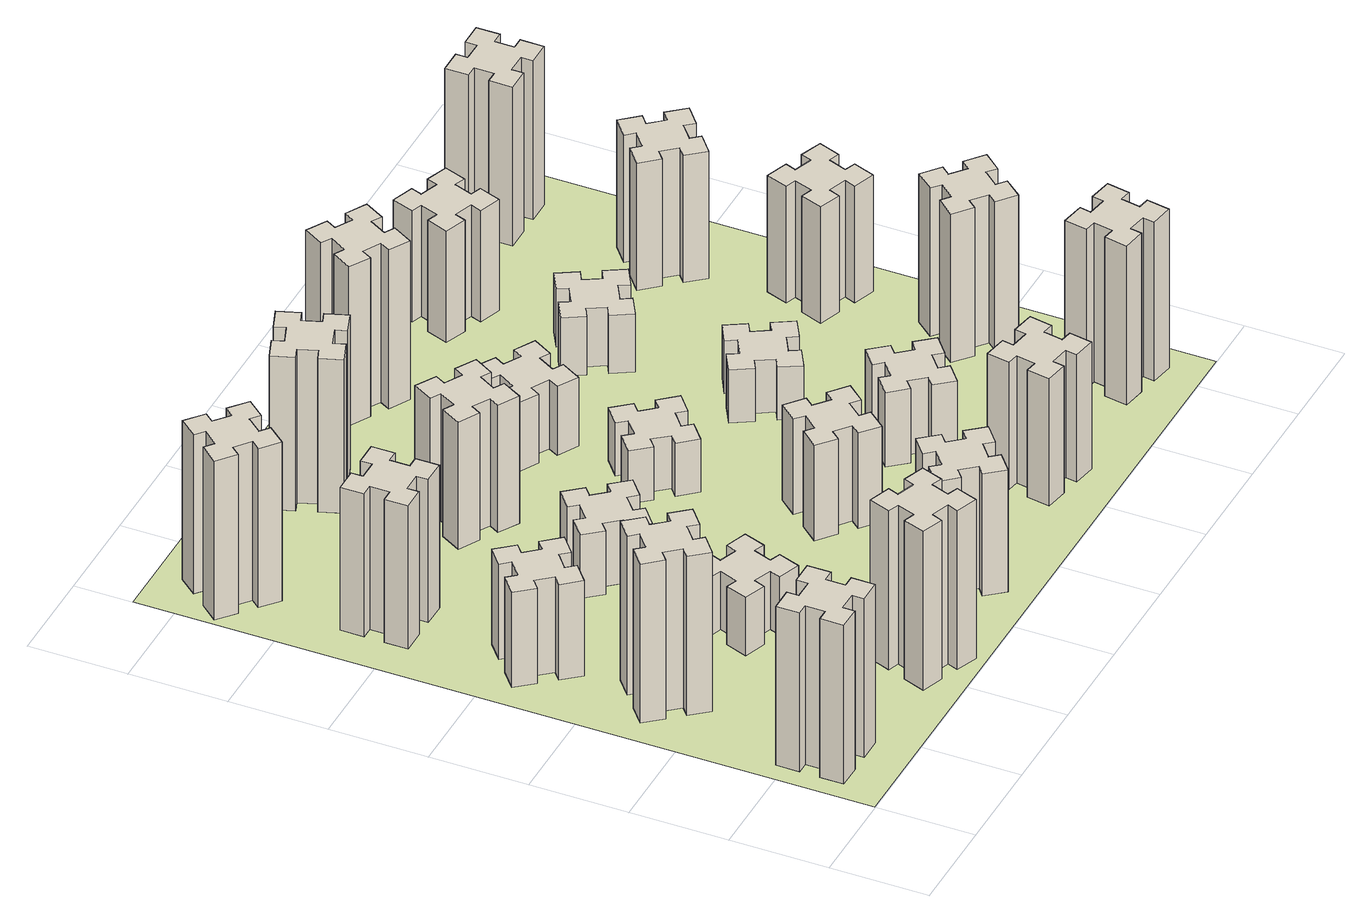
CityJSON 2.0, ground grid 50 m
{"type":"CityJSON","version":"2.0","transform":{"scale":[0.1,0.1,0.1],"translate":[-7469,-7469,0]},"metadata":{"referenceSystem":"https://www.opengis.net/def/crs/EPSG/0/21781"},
"CityObjects":{
"building1":{"type":"Building","attributes":{"class":"1000","function":"1000","usage":"1000","yearOfConstruction":2016,"roofType":"1000","measuredHeight":90,"storeysAboveGround":30,"storeysBelowGround":0},"geometry":[{"type":"Solid","lod":"1","boundaries":[[[[0,1,2,3,4,5,6,7,8,9,10,11,12,13,14,15,16,17,18,19]],[[17,16,20,21]],[[16,15,22,20]],[[15,14,23,22]],[[14,13,24,23]],[[13,12,25,24]],[[12,11,26,25]],[[11,10,27,26]],[[10,9,28,27]],[[9,8,29,28]],[[8,7,30,29]],[[7,6,31,30]],[[6,5,32,31]],[[5,4,33,32]],[[4,3,34,33]],[[3,2,35,34]],[[2,1,36,35]],[[1,0,37,36]],[[0,19,38,37]],[[19,18,39,38]],[[18,17,21,39]],[[24,25,26,27,28,29,30,31,32,33,34,35,36,37,38,39,21,20,22,23]]]]}]},
"building2":{"type":"Building","attributes":{"class":"1000","function":"1000","usage":"1000","yearOfConstruction":2016,"roofType":"1000","measuredHeight":90,"storeysAboveGround":30,"storeysBelowGround":0},"geometry":[{"type":"Solid","lod":"1","boundaries":[[[[40,41,42,43,44,45,46,47,48,49,50,51,52,53,54,55,56,57,58,59]],[[57,56,60,61]],[[56,55,62,60]],[[55,54,63,62]],[[54,53,64,63]],[[53,52,65,64]],[[52,51,66,65]],[[51,50,67,66]],[[50,49,68,67]],[[49,48,69,68]],[[48,47,70,69]],[[47,46,71,70]],[[46,45,72,71]],[[45,44,73,72]],[[44,43,74,73]],[[43,42,75,74]],[[42,41,76,75]],[[41,40,77,76]],[[40,59,78,77]],[[59,58,79,78]],[[58,57,61,79]],[[64,65,66,67,68,69,70,71,72,73,74,75,76,77,78,79,61,60,62,63]]]]}]},
"building3":{"type":"Building","attributes":{"class":"1000","function":"1000","usage":"1000","yearOfConstruction":2016,"roofType":"1000","measuredHeight":54,"storeysAboveGround":30,"storeysBelowGround":0},"geometry":[{"type":"Solid","lod":"1","boundaries":[[[[80,81,82,83,84,85,86,87,88,89,90,91,92,93,94,95,96,97,98,99]],[[97,96,100,101]],[[96,95,102,100]],[[95,94,103,102]],[[94,93,104,103]],[[93,92,105,104]],[[92,91,106,105]],[[91,90,107,106]],[[90,89,108,107]],[[89,88,109,108]],[[88,87,110,109]],[[87,86,111,110]],[[86,85,112,111]],[[85,84,113,112]],[[84,83,114,113]],[[83,82,115,114]],[[82,81,116,115]],[[81,80,117,116]],[[80,99,118,117]],[[99,98,119,118]],[[98,97,101,119]],[[104,105,106,107,108,109,110,111,112,113,114,115,116,117,118,119,101,100,102,103]]]]}]},
"building4":{"type":"Building","attributes":{"class":"1000","function":"1000","usage":"1000","yearOfConstruction":2016,"roofType":"1000","measuredHeight":81,"storeysAboveGround":30,"storeysBelowGround":0},"geometry":[{"type":"Solid","lod":"1","boundaries":[[[[120,121,122,123,124,125,126,127,128,129,130,131,132,133,134,135,136,137,138,139]],[[137,136,140,141]],[[136,135,142,140]],[[135,134,143,142]],[[134,133,144,143]],[[133,132,145,144]],[[132,131,146,145]],[[131,130,147,146]],[[130,129,148,147]],[[129,128,149,148]],[[128,127,150,149]],[[127,126,151,150]],[[126,125,152,151]],[[125,124,153,152]],[[124,123,154,153]],[[123,122,155,154]],[[122,121,156,155]],[[121,120,157,156]],[[120,139,158,157]],[[139,138,159,158]],[[138,137,141,159]],[[144,145,146,147,148,149,150,151,152,153,154,155,156,157,158,159,141,140,142,143]]]]}]},
"building5":{"type":"Building","attributes":{"class":"1000","function":"1000","usage":"1000","yearOfConstruction":2016,"roofType":"1000","measuredHeight":90,"storeysAboveGround":30,"storeysBelowGround":0},"geometry":[{"type":"Solid","lod":"1","boundaries":[[[[160,161,162,163,164,165,166,167,168,169,170,171,172,173,174,175,176,177,178,179]],[[177,176,180,181]],[[176,175,182,180]],[[175,174,183,182]],[[174,173,184,183]],[[173,172,185,184]],[[172,171,186,185]],[[171,170,187,186]],[[170,169,188,187]],[[169,168,189,188]],[[168,167,190,189]],[[167,166,191,190]],[[166,165,192,191]],[[165,164,193,192]],[[164,163,194,193]],[[163,162,195,194]],[[162,161,196,195]],[[161,160,197,196]],[[160,179,198,197]],[[179,178,199,198]],[[178,177,181,199]],[[184,185,186,187,188,189,190,191,192,193,194,195,196,197,198,199,181,180,182,183]]]]}]},
"building6":{"type":"Building","attributes":{"class":"1000","function":"1000","usage":"1000","yearOfConstruction":2016,"roofType":"1000","measuredHeight":90,"storeysAboveGround":30,"storeysBelowGround":0},"geometry":[{"type":"Solid","lod":"1","boundaries":[[[[200,201,202,203,204,205,206,207,208,209,210,211,212,213,214,215,216,217,218,219]],[[217,216,220,221]],[[216,215,222,220]],[[215,214,223,222]],[[214,213,224,223]],[[213,212,225,224]],[[212,211,226,225]],[[211,210,227,226]],[[210,209,228,227]],[[209,208,229,228]],[[208,207,230,229]],[[207,206,231,230]],[[206,205,232,231]],[[205,204,233,232]],[[204,203,234,233]],[[203,202,235,234]],[[202,201,236,235]],[[201,200,237,236]],[[200,219,238,237]],[[219,218,239,238]],[[218,217,221,239]],[[224,225,226,227,228,229,230,231,232,233,234,235,236,237,238,239,221,220,222,223]]]]}]},
"building7":{"type":"Building","attributes":{"class":"1000","function":"1000","usage":"1000","yearOfConstruction":2016,"roofType":"1000","measuredHeight":33,"storeysAboveGround":30,"storeysBelowGround":0},"geometry":[{"type":"Solid","lod":"1","boundaries":[[[[240,241,242,243,244,245,246,247,248,249,250,251,252,253,254,255,256,257,258,259]],[[257,256,260,261]],[[256,255,262,260]],[[255,254,263,262]],[[254,253,264,263]],[[253,252,265,264]],[[252,251,266,265]],[[251,250,267,266]],[[250,249,268,267]],[[249,248,269,268]],[[248,247,270,269]],[[247,246,271,270]],[[246,245,272,271]],[[245,244,273,272]],[[244,243,274,273]],[[243,242,275,274]],[[242,241,276,275]],[[241,240,277,276]],[[240,259,278,277]],[[259,258,279,278]],[[258,257,261,279]],[[264,265,266,267,268,269,270,271,272,273,274,275,276,277,278,279,261,260,262,263]]]]}]},
"building8":{"type":"Building","attributes":{"class":"1000","function":"1000","usage":"1000","yearOfConstruction":2016,"roofType":"1000","measuredHeight":36,"storeysAboveGround":30,"storeysBelowGround":0},"geometry":[{"type":"Solid","lod":"1","boundaries":[[[[280,281,282,283,284,285,286,287,288,289,290,291,292,293,294,295,296,297,298,299]],[[297,296,300,301]],[[296,295,302,300]],[[295,294,303,302]],[[294,293,304,303]],[[293,292,305,304]],[[292,291,306,305]],[[291,290,307,306]],[[290,289,308,307]],[[289,288,309,308]],[[288,287,310,309]],[[287,286,311,310]],[[286,285,312,311]],[[285,284,313,312]],[[284,283,314,313]],[[283,282,315,314]],[[282,281,316,315]],[[281,280,317,316]],[[280,299,318,317]],[[299,298,319,318]],[[298,297,301,319]],[[304,305,306,307,308,309,310,311,312,313,314,315,316,317,318,319,301,300,302,303]]]]}]},
"building9":{"type":"Building","attributes":{"class":"1000","function":"1000","usage":"1000","yearOfConstruction":2016,"roofType":"1000","measuredHeight":69,"storeysAboveGround":30,"storeysBelowGround":0},"geometry":[{"type":"Solid","lod":"1","boundaries":[[[[320,321,322,323,324,325,326,327,328,329,330,331,332,333,334,335,336,337,338,339]],[[337,336,340,341]],[[336,335,342,340]],[[335,334,343,342]],[[334,333,344,343]],[[333,332,345,344]],[[332,331,346,345]],[[331,330,347,346]],[[330,329,348,347]],[[329,328,349,348]],[[328,327,350,349]],[[327,326,351,350]],[[326,325,352,351]],[[325,324,353,352]],[[324,323,354,353]],[[323,322,355,354]],[[322,321,356,355]],[[321,320,357,356]],[[320,339,358,357]],[[339,338,359,358]],[[338,337,341,359]],[[344,345,346,347,348,349,350,351,352,353,354,355,356,357,358,359,341,340,342,343]]]]}]},
"building10":{"type":"Building","attributes":{"class":"1000","function":"1000","usage":"1000","yearOfConstruction":2016,"roofType":"1000","measuredHeight":72,"storeysAboveGround":30,"storeysBelowGround":0},"geometry":[{"type":"Solid","lod":"1","boundaries":[[[[360,361,362,363,364,365,366,367,368,369,370,371,372,373,374,375,376,377,378,379]],[[377,376,380,381]],[[376,375,382,380]],[[375,374,383,382]],[[374,373,384,383]],[[373,372,385,384]],[[372,371,386,385]],[[371,370,387,386]],[[370,369,388,387]],[[369,368,389,388]],[[368,367,390,389]],[[367,366,391,390]],[[366,365,392,391]],[[365,364,393,392]],[[364,363,394,393]],[[363,362,395,394]],[[362,361,396,395]],[[361,360,397,396]],[[360,379,398,397]],[[379,378,399,398]],[[378,377,381,399]],[[384,385,386,387,388,389,390,391,392,393,394,395,396,397,398,399,381,380,382,383]]]]}]},
"building11":{"type":"Building","attributes":{"class":"1000","function":"1000","usage":"1000","yearOfConstruction":2016,"roofType":"1000","measuredHeight":87,"storeysAboveGround":30,"storeysBelowGround":0},"geometry":[{"type":"Solid","lod":"1","boundaries":[[[[400,401,402,403,404,405,406,407,408,409,410,411,412,413,414,415,416,417,418,419]],[[417,416,420,421]],[[416,415,422,420]],[[415,414,423,422]],[[414,413,424,423]],[[413,412,425,424]],[[412,411,426,425]],[[411,410,427,426]],[[410,409,428,427]],[[409,408,429,428]],[[408,407,430,429]],[[407,406,431,430]],[[406,405,432,431]],[[405,404,433,432]],[[404,403,434,433]],[[403,402,435,434]],[[402,401,436,435]],[[401,400,437,436]],[[400,419,438,437]],[[419,418,439,438]],[[418,417,421,439]],[[424,425,426,427,428,429,430,431,432,433,434,435,436,437,438,439,421,420,422,423]]]]}]},
"building12":{"type":"Building","attributes":{"class":"1000","function":"1000","usage":"1000","yearOfConstruction":2016,"roofType":"1000","measuredHeight":54,"storeysAboveGround":30,"storeysBelowGround":0},"geometry":[{"type":"Solid","lod":"1","boundaries":[[[[440,441,442,443,444,445,446,447,448,449,450,451,452,453,454,455,456,457,458,459]],[[457,456,460,461]],[[456,455,462,460]],[[455,454,463,462]],[[454,453,464,463]],[[453,452,465,464]],[[452,451,466,465]],[[451,450,467,466]],[[450,449,468,467]],[[449,448,469,468]],[[448,447,470,469]],[[447,446,471,470]],[[446,445,472,471]],[[445,444,473,472]],[[444,443,474,473]],[[443,442,475,474]],[[442,441,476,475]],[[441,440,477,476]],[[440,459,478,477]],[[459,458,479,478]],[[458,457,461,479]],[[464,465,466,467,468,469,470,471,472,473,474,475,476,477,478,479,461,460,462,463]]]]}]},
"building13":{"type":"Building","attributes":{"class":"1000","function":"1000","usage":"1000","yearOfConstruction":2016,"roofType":"1000","measuredHeight":30,"storeysAboveGround":30,"storeysBelowGround":0},"geometry":[{"type":"Solid","lod":"1","boundaries":[[[[480,481,482,483,484,485,486,487,488,489,490,491,492,493,494,495,496,497,498,499]],[[497,496,500,501]],[[496,495,502,500]],[[495,494,503,502]],[[494,493,504,503]],[[493,492,505,504]],[[492,491,506,505]],[[491,490,507,506]],[[490,489,508,507]],[[489,488,509,508]],[[488,487,510,509]],[[487,486,511,510]],[[486,485,512,511]],[[485,484,513,512]],[[484,483,514,513]],[[483,482,515,514]],[[482,481,516,515]],[[481,480,517,516]],[[480,499,518,517]],[[499,498,519,518]],[[498,497,501,519]],[[504,505,506,507,508,509,510,511,512,513,514,515,516,517,518,519,501,500,502,503]]]]}]},
"building14":{"type":"Building","attributes":{"class":"1000","function":"1000","usage":"1000","yearOfConstruction":2016,"roofType":"1000","measuredHeight":39,"storeysAboveGround":30,"storeysBelowGround":0},"geometry":[{"type":"Solid","lod":"1","boundaries":[[[[520,521,522,523,524,525,526,527,528,529,530,531,532,533,534,535,536,537,538,539]],[[537,536,540,541]],[[536,535,542,540]],[[535,534,543,542]],[[534,533,544,543]],[[533,532,545,544]],[[532,531,546,545]],[[531,530,547,546]],[[530,529,548,547]],[[529,528,549,548]],[[528,527,550,549]],[[527,526,551,550]],[[526,525,552,551]],[[525,524,553,552]],[[524,523,554,553]],[[523,522,555,554]],[[522,521,556,555]],[[521,520,557,556]],[[520,539,558,557]],[[539,538,559,558]],[[538,537,541,559]],[[544,545,546,547,548,549,550,551,552,553,554,555,556,557,558,559,541,540,542,543]]]]}]},
"building15":{"type":"Building","attributes":{"class":"1000","function":"1000","usage":"1000","yearOfConstruction":2016,"roofType":"1000","measuredHeight":72,"storeysAboveGround":30,"storeysBelowGround":0},"geometry":[{"type":"Solid","lod":"1","boundaries":[[[[560,561,562,563,564,565,566,567,568,569,570,571,572,573,574,575,576,577,578,579]],[[577,576,580,581]],[[576,575,582,580]],[[575,574,583,582]],[[574,573,584,583]],[[573,572,585,584]],[[572,571,586,585]],[[571,570,587,586]],[[570,569,588,587]],[[569,568,589,588]],[[568,567,590,589]],[[567,566,591,590]],[[566,565,592,591]],[[565,564,593,592]],[[564,563,594,593]],[[563,562,595,594]],[[562,561,596,595]],[[561,560,597,596]],[[560,579,598,597]],[[579,578,599,598]],[[578,577,581,599]],[[584,585,586,587,588,589,590,591,592,593,594,595,596,597,598,599,581,580,582,583]]]]}]},
"building16":{"type":"Building","attributes":{"class":"1000","function":"1000","usage":"1000","yearOfConstruction":2016,"roofType":"1000","measuredHeight":90,"storeysAboveGround":30,"storeysBelowGround":0},"geometry":[{"type":"Solid","lod":"1","boundaries":[[[[600,601,602,603,604,605,606,607,608,609,610,611,612,613,614,615,616,617,618,619]],[[617,616,620,621]],[[616,615,622,620]],[[615,614,623,622]],[[614,613,624,623]],[[613,612,625,624]],[[612,611,626,625]],[[611,610,627,626]],[[610,609,628,627]],[[609,608,629,628]],[[608,607,630,629]],[[607,606,631,630]],[[606,605,632,631]],[[605,604,633,632]],[[604,603,634,633]],[[603,602,635,634]],[[602,601,636,635]],[[601,600,637,636]],[[600,619,638,637]],[[619,618,639,638]],[[618,617,621,639]],[[624,625,626,627,628,629,630,631,632,633,634,635,636,637,638,639,621,620,622,623]]]]}]},
"building17":{"type":"Building","attributes":{"class":"1000","function":"1000","usage":"1000","yearOfConstruction":2016,"roofType":"1000","measuredHeight":42,"storeysAboveGround":30,"storeysBelowGround":0},"geometry":[{"type":"Solid","lod":"1","boundaries":[[[[640,641,642,643,644,645,646,647,648,649,650,651,652,653,654,655,656,657,658,659]],[[657,656,660,661]],[[656,655,662,660]],[[655,654,663,662]],[[654,653,664,663]],[[653,652,665,664]],[[652,651,666,665]],[[651,650,667,666]],[[650,649,668,667]],[[649,648,669,668]],[[648,647,670,669]],[[647,646,671,670]],[[646,645,672,671]],[[645,644,673,672]],[[644,643,674,673]],[[643,642,675,674]],[[642,641,676,675]],[[641,640,677,676]],[[640,659,678,677]],[[659,658,679,678]],[[658,657,661,679]],[[664,665,666,667,668,669,670,671,672,673,674,675,676,677,678,679,661,660,662,663]]]]}]},
"building18":{"type":"Building","attributes":{"class":"1000","function":"1000","usage":"1000","yearOfConstruction":2016,"roofType":"1000","measuredHeight":30,"storeysAboveGround":30,"storeysBelowGround":0},"geometry":[{"type":"Solid","lod":"1","boundaries":[[[[680,681,682,683,684,685,686,687,688,689,690,691,692,693,694,695,696,697,698,699]],[[697,696,700,701]],[[696,695,702,700]],[[695,694,703,702]],[[694,693,704,703]],[[693,692,705,704]],[[692,691,706,705]],[[691,690,707,706]],[[690,689,708,707]],[[689,688,709,708]],[[688,687,710,709]],[[687,686,711,710]],[[686,685,712,711]],[[685,684,713,712]],[[684,683,714,713]],[[683,682,715,714]],[[682,681,716,715]],[[681,680,717,716]],[[680,699,718,717]],[[699,698,719,718]],[[698,697,701,719]],[[704,705,706,707,708,709,710,711,712,713,714,715,716,717,718,719,701,700,702,703]]]]}]},
"building19":{"type":"Building","attributes":{"class":"1000","function":"1000","usage":"1000","yearOfConstruction":2016,"roofType":"1000","measuredHeight":33,"storeysAboveGround":30,"storeysBelowGround":0},"geometry":[{"type":"Solid","lod":"1","boundaries":[[[[720,721,722,723,724,725,726,727,728,729,730,731,732,733,734,735,736,737,738,739]],[[737,736,740,741]],[[736,735,742,740]],[[735,734,743,742]],[[734,733,744,743]],[[733,732,745,744]],[[732,731,746,745]],[[731,730,747,746]],[[730,729,748,747]],[[729,728,749,748]],[[728,727,750,749]],[[727,726,751,750]],[[726,725,752,751]],[[725,724,753,752]],[[724,723,754,753]],[[723,722,755,754]],[[722,721,756,755]],[[721,720,757,756]],[[720,739,758,757]],[[739,738,759,758]],[[738,737,741,759]],[[744,745,746,747,748,749,750,751,752,753,754,755,756,757,758,759,741,740,742,743]]]]}]},
"building20":{"type":"Building","attributes":{"class":"1000","function":"1000","usage":"1000","yearOfConstruction":2016,"roofType":"1000","measuredHeight":90,"storeysAboveGround":30,"storeysBelowGround":0},"geometry":[{"type":"Solid","lod":"1","boundaries":[[[[760,761,762,763,764,765,766,767,768,769,770,771,772,773,774,775,776,777,778,779]],[[777,776,780,781]],[[776,775,782,780]],[[775,774,783,782]],[[774,773,784,783]],[[773,772,785,784]],[[772,771,786,785]],[[771,770,787,786]],[[770,769,788,787]],[[769,768,789,788]],[[768,767,790,789]],[[767,766,791,790]],[[766,765,792,791]],[[765,764,793,792]],[[764,763,794,793]],[[763,762,795,794]],[[762,761,796,795]],[[761,760,797,796]],[[760,779,798,797]],[[779,778,799,798]],[[778,777,781,799]],[[784,785,786,787,788,789,790,791,792,793,794,795,796,797,798,799,781,780,782,783]]]]}]},
"building21":{"type":"Building","attributes":{"class":"1000","function":"1000","usage":"1000","yearOfConstruction":2016,"roofType":"1000","measuredHeight":63,"storeysAboveGround":30,"storeysBelowGround":0},"geometry":[{"type":"Solid","lod":"1","boundaries":[[[[800,801,802,803,804,805,806,807,808,809,810,811,812,813,814,815,816,817,818,819]],[[817,816,820,821]],[[816,815,822,820]],[[815,814,823,822]],[[814,813,824,823]],[[813,812,825,824]],[[812,811,826,825]],[[811,810,827,826]],[[810,809,828,827]],[[809,808,829,828]],[[808,807,830,829]],[[807,806,831,830]],[[806,805,832,831]],[[805,804,833,832]],[[804,803,834,833]],[[803,802,835,834]],[[802,801,836,835]],[[801,800,837,836]],[[800,819,838,837]],[[819,818,839,838]],[[818,817,821,839]],[[824,825,826,827,828,829,830,831,832,833,834,835,836,837,838,839,821,820,822,823]]]]}]},
"building22":{"type":"Building","attributes":{"class":"1000","function":"1000","usage":"1000","yearOfConstruction":2016,"roofType":"1000","measuredHeight":84,"storeysAboveGround":30,"storeysBelowGround":0},"geometry":[{"type":"Solid","lod":"1","boundaries":[[[[840,841,842,843,844,845,846,847,848,849,850,851,852,853,854,855,856,857,858,859]],[[857,856,860,861]],[[856,855,862,860]],[[855,854,863,862]],[[854,853,864,863]],[[853,852,865,864]],[[852,851,866,865]],[[851,850,867,866]],[[850,849,868,867]],[[849,848,869,868]],[[848,847,870,869]],[[847,846,871,870]],[[846,845,872,871]],[[845,844,873,872]],[[844,843,874,873]],[[843,842,875,874]],[[842,841,876,875]],[[841,840,877,876]],[[840,859,878,877]],[[859,858,879,878]],[[858,857,861,879]],[[864,865,866,867,868,869,870,871,872,873,874,875,876,877,878,879,861,860,862,863]]]]}]},
"building23":{"type":"Building","attributes":{"class":"1000","function":"1000","usage":"1000","yearOfConstruction":2016,"roofType":"1000","measuredHeight":66,"storeysAboveGround":30,"storeysBelowGround":0},"geometry":[{"type":"Solid","lod":"1","boundaries":[[[[880,881,882,883,884,885,886,887,888,889,890,891,892,893,894,895,896,897,898,899]],[[897,896,900,901]],[[896,895,902,900]],[[895,894,903,902]],[[894,893,904,903]],[[893,892,905,904]],[[892,891,906,905]],[[891,890,907,906]],[[890,889,908,907]],[[889,888,909,908]],[[888,887,910,909]],[[887,886,911,910]],[[886,885,912,911]],[[885,884,913,912]],[[884,883,914,913]],[[883,882,915,914]],[[882,881,916,915]],[[881,880,917,916]],[[880,899,918,917]],[[899,898,919,918]],[[898,897,901,919]],[[904,905,906,907,908,909,910,911,912,913,914,915,916,917,918,919,901,900,902,903]]]]}]},
"building24":{"type":"Building","attributes":{"class":"1000","function":"1000","usage":"1000","yearOfConstruction":2016,"roofType":"1000","measuredHeight":72,"storeysAboveGround":30,"storeysBelowGround":0},"geometry":[{"type":"Solid","lod":"1","boundaries":[[[[920,921,922,923,924,925,926,927,928,929,930,931,932,933,934,935,936,937,938,939]],[[937,936,940,941]],[[936,935,942,940]],[[935,934,943,942]],[[934,933,944,943]],[[933,932,945,944]],[[932,931,946,945]],[[931,930,947,946]],[[930,929,948,947]],[[929,928,949,948]],[[928,927,950,949]],[[927,926,951,950]],[[926,925,952,951]],[[925,924,953,952]],[[924,923,954,953]],[[923,922,955,954]],[[922,921,956,955]],[[921,920,957,956]],[[920,939,958,957]],[[939,938,959,958]],[[938,937,941,959]],[[944,945,946,947,948,949,950,951,952,953,954,955,956,957,958,959,941,940,942,943]]]]}]},
"building25":{"type":"Building","attributes":{"class":"1000","function":"1000","usage":"1000","yearOfConstruction":2016,"roofType":"1000","measuredHeight":90,"storeysAboveGround":30,"storeysBelowGround":0},"geometry":[{"type":"Solid","lod":"1","boundaries":[[[[960,961,962,963,964,965,966,967,968,969,970,971,972,973,974,975,976,977,978,979]],[[977,976,980,981]],[[976,975,982,980]],[[975,974,983,982]],[[974,973,984,983]],[[973,972,985,984]],[[972,971,986,985]],[[971,970,987,986]],[[970,969,988,987]],[[969,968,989,988]],[[968,967,990,989]],[[967,966,991,990]],[[966,965,992,991]],[[965,964,993,992]],[[964,963,994,993]],[[963,962,995,994]],[[962,961,996,995]],[[961,960,997,996]],[[960,979,998,997]],[[979,978,999,998]],[[978,977,981,999]],[[984,985,986,987,988,989,990,991,992,993,994,995,996,997,998,999,981,980,982,983]]]]}]},
"landuse1":{"type":"LandUse","attributes":{"name":"plot1","function":"1010"},"geometry":[{"type":"MultiSurface","lod":"1","boundaries":[[[1000,1001,1002,1003]]]}]}
},
"vertices":[
[165,425,0],[165,325,0],[105,325,0],[105,205,0],[225,205,0],[225,265,0],[325,265,0],[325,205,0],[445,205,0],[445,325,0],[385,325,0],[385,425,0],[445,425,0],[445,545,0],[325,545,0],[325,485,0],[225,485,0],[225,545,0],[105,545,0],[105,425,0],[225,485,900],[225,545,900],[325,485,900],[325,545,900],[445,545,900],[445,425,900],[385,425,900],[385,325,900],[445,325,900],[445,205,900],[325,205,900],[325,265,900],[225,265,900],[225,205,900],[105,205,900],[105,325,900],[165,325,900],[165,425,900],[105,425,900],[105,545,900],
[492,1248,0],[427,1324,0],[473,1363,0],[396,1455,0],[304,1378,0],[343,1332,0],[266,1267,0],[228,1313,0],[136,1236,0],[213,1144,0],[259,1183,0],[323,1106,0],[277,1068,0],[354,976,0],[446,1053,0],[408,1099,0],[484,1163,0],[523,1117,0],[615,1194,0],[538,1286,0],[484,1163,900],[523,1117,900],[408,1099,900],[446,1053,900],[354,976,900],[277,1068,900],[323,1106,900],[259,1183,900],[213,1144,900],[136,1236,900],[228,1313,900],[266,1267,900],[343,1332,900],[304,1378,900],[396,1455,900],[473,1363,900],[427,1324,900],[492,1248,900],[538,1286,900],[615,1194,900],
[492,1888,0],[427,1964,0],[473,2003,0],[396,2095,0],[304,2018,0],[343,1972,0],[266,1907,0],[228,1953,0],[136,1876,0],[213,1784,0],[259,1823,0],[323,1746,0],[277,1708,0],[354,1616,0],[446,1693,0],[408,1739,0],[484,1803,0],[523,1757,0],[615,1834,0],[538,1926,0],[484,1803,540],[523,1757,540],[408,1739,540],[446,1693,540],[354,1616,540],[277,1708,540],[323,1746,540],[259,1823,540],[213,1784,540],[136,1876,540],[228,1953,540],[266,1907,540],[343,1972,540],[304,2018,540],[396,2095,540],[473,2003,540],[427,1964,540],[492,1888,540],[538,1926,540],[615,1834,540],
[485,2545,0],[485,2645,0],[545,2645,0],[545,2765,0],[425,2765,0],[425,2705,0],[325,2705,0],[325,2765,0],[205,2765,0],[205,2645,0],[265,2645,0],[265,2545,0],[205,2545,0],[205,2425,0],[325,2425,0],[325,2485,0],[425,2485,0],[425,2425,0],[545,2425,0],[545,2545,0],[425,2485,810],[425,2425,810],[325,2485,810],[325,2425,810],[205,2425,810],[205,2545,810],[265,2545,810],[265,2645,810],[205,2645,810],[205,2765,810],[325,2765,810],[325,2705,810],[425,2705,810],[425,2765,810],[545,2765,810],[545,2645,810],[485,2645,810],[485,2545,810],[545,2545,810],[545,2425,810],
[1029,360,0],[995,266,0],[939,287,0],[897,174,0],[1010,133,0],[1031,189,0],[1125,155,0],[1104,99,0],[1217,57,0],[1258,170,0],[1202,191,0],[1236,285,0],[1292,264,0],[1333,377,0],[1220,418,0],[1200,362,0],[1106,396,0],[1127,452,0],[1014,493,0],[973,380,0],[1106,396,900],[1127,452,900],[1200,362,900],[1220,418,900],[1333,377,900],[1292,264,900],[1236,285,900],[1202,191,900],[1258,170,900],[1217,57,900],[1104,99,900],[1125,155,900],[1031,189,900],[1010,133,900],[897,174,900],[939,287,900],[995,266,900],[1029,360,900],[973,380,900],[1014,493,900],
[384,3387,0],[308,3452,0],[346,3498,0],[254,3575,0],[177,3483,0],[223,3444,0],[159,3368,0],[113,3406,0],[36,3314,0],[128,3237,0],[166,3283,0],[243,3219,0],[204,3173,0],[296,3096,0],[373,3188,0],[327,3226,0],[392,3303,0],[438,3264,0],[515,3356,0],[423,3433,0],[392,3303,900],[438,3264,900],[327,3226,900],[373,3188,900],[296,3096,900],[204,3173,900],[243,3219,900],[166,3283,900],[128,3237,900],[36,3314,900],[113,3406,900],[159,3368,900],[223,3444,900],[177,3483,900],[254,3575,900],[346,3498,900],[308,3452,900],[384,3387,900],[423,3433,900],[515,3356,900],
[931,1029,0],[1025,995,0],[1004,939,0],[1117,897,0],[1158,1010,0],[1102,1031,0],[1136,1125,0],[1192,1104,0],[1233,1217,0],[1120,1258,0],[1100,1202,0],[1006,1236,0],[1027,1292,0],[914,1333,0],[873,1220,0],[929,1200,0],[895,1106,0],[839,1127,0],[797,1014,0],[910,973,0],[895,1106,330],[839,1127,330],[929,1200,330],[873,1220,330],[914,1333,330],[1027,1292,330],[1006,1236,330],[1100,1202,330],[1120,1258,330],[1233,1217,330],[1192,1104,330],[1136,1125,330],[1102,1031,330],[1158,1010,330],[1117,897,330],[1004,939,330],[1025,995,330],[931,1029,330],[910,973,330],[797,1014,330],
[1083,1972,0],[1006,1907,0],[968,1953,0],[876,1876,0],[953,1784,0],[999,1823,0],[1063,1746,0],[1017,1708,0],[1094,1616,0],[1186,1693,0],[1148,1739,0],[1224,1803,0],[1263,1757,0],[1355,1834,0],[1278,1926,0],[1232,1888,0],[1167,1964,0],[1213,2003,0],[1136,2095,0],[1044,2018,0],[1167,1964,360],[1213,2003,360],[1232,1888,360],[1278,1926,360],[1355,1834,360],[1263,1757,360],[1224,1803,360],[1148,1739,360],[1186,1693,360],[1094,1616,360],[1017,1708,360],[1063,1746,360],[999,1823,360],[953,1784,360],[876,1876,360],[968,1953,360],[1006,1907,360],[1083,1972,360],[1044,2018,360],[1136,2095,360],
[1639,343,0],[1703,266,0],[1657,228,0],[1734,136,0],[1826,213,0],[1788,259,0],[1864,323,0],[1903,277,0],[1995,354,0],[1918,446,0],[1872,408,0],[1807,484,0],[1853,523,0],[1776,615,0],[1684,538,0],[1723,492,0],[1646,427,0],[1608,473,0],[1516,396,0],[1593,304,0],[1646,427,690],[1608,473,690],[1723,492,690],[1684,538,690],[1776,615,690],[1853,523,690],[1807,484,690],[1872,408,690],[1918,446,690],[1995,354,690],[1903,277,690],[1864,323,690],[1788,259,690],[1826,213,690],[1734,136,690],[1657,228,690],[1703,266,690],[1639,343,690],[1593,304,690],[1516,396,690],
[1314,2666,0],[1227,2716,0],[1257,2768,0],[1153,2828,0],[1093,2724,0],[1145,2694,0],[1095,2607,0],[1043,2637,0],[983,2533,0],[1087,2473,0],[1117,2525,0],[1204,2475,0],[1174,2423,0],[1278,2363,0],[1338,2467,0],[1286,2497,0],[1336,2584,0],[1388,2554,0],[1448,2658,0],[1344,2718,0],[1336,2584,720],[1388,2554,720],[1286,2497,720],[1338,2467,720],[1278,2363,720],[1174,2423,720],[1204,2475,720],[1117,2525,720],[1087,2473,720],[983,2533,720],[1043,2637,720],[1095,2607,720],[1145,2694,720],[1093,2724,720],[1153,2828,720],[1257,2768,720],[1227,2716,720],[1314,2666,720],[1344,2718,720],[1448,2658,720],
[1125,3456,0],[1031,3422,0],[1010,3478,0],[897,3437,0],[939,3324,0],[995,3345,0],[1029,3251,0],[973,3230,0],[1014,3117,0],[1127,3159,0],[1106,3215,0],[1200,3249,0],[1220,3193,0],[1333,3234,0],[1292,3347,0],[1236,3326,0],[1202,3420,0],[1258,3440,0],[1217,3553,0],[1104,3512,0],[1202,3420,870],[1258,3440,870],[1236,3326,870],[1292,3347,870],[1333,3234,870],[1220,3193,870],[1200,3249,870],[1106,3215,870],[1127,3159,870],[1014,3117,870],[973,3230,870],[1029,3251,870],[995,3345,870],[939,3324,870],[897,3437,870],[1010,3478,870],[1031,3422,870],[1125,3456,870],[1104,3512,870],[1217,3553,870],
[1846,1063,0],[1923,999,0],[1884,953,0],[1976,876,0],[2053,968,0],[2007,1006,0],[2072,1083,0],[2118,1044,0],[2195,1136,0],[2103,1213,0],[2064,1167,0],[1988,1232,0],[2026,1278,0],[1934,1355,0],[1857,1263,0],[1903,1224,0],[1839,1148,0],[1793,1186,0],[1716,1094,0],[1808,1017,0],[1839,1148,540],[1793,1186,540],[1903,1224,540],[1857,1263,540],[1934,1355,540],[2026,1278,540],[1988,1232,540],[2064,1167,540],[2103,1213,540],[2195,1136,540],[2118,1044,540],[2072,1083,540],[2007,1006,540],[2053,968,540],[1976,876,540],[1884,953,540],[1923,999,540],[1846,1063,540],[1808,1017,540],[1716,1094,540],
[1972,1988,0],[1907,2064,0],[1953,2103,0],[1876,2195,0],[1784,2118,0],[1823,2072,0],[1746,2007,0],[1708,2053,0],[1616,1976,0],[1693,1884,0],[1739,1923,0],[1803,1846,0],[1757,1808,0],[1834,1716,0],[1926,1793,0],[1888,1839,0],[1964,1903,0],[2003,1857,0],[2095,1934,0],[2018,2026,0],[1964,1903,300],[2003,1857,300],[1888,1839,300],[1926,1793,300],[1834,1716,300],[1757,1808,300],[1803,1846,300],[1739,1923,300],[1693,1884,300],[1616,1976,300],[1708,2053,300],[1746,2007,300],[1823,2072,300],[1784,2118,300],[1876,2195,300],[1953,2103,300],[1907,2064,300],[1972,1988,300],[2018,2026,300],[2095,1934,300],
[1926,2497,0],[1976,2584,0],[2028,2554,0],[2088,2658,0],[1984,2718,0],[1954,2666,0],[1867,2716,0],[1897,2768,0],[1793,2828,0],[1733,2724,0],[1785,2694,0],[1735,2607,0],[1683,2637,0],[1623,2533,0],[1727,2473,0],[1757,2525,0],[1844,2475,0],[1814,2423,0],[1918,2363,0],[1978,2467,0],[1844,2475,390],[1814,2423,390],[1757,2525,390],[1727,2473,390],[1623,2533,390],[1683,2637,390],[1735,2607,390],[1785,2694,390],[1733,2724,390],[1793,2828,390],[1897,2768,390],[1867,2716,390],[1954,2666,390],[1984,2718,390],[2088,2658,390],[2028,2554,390],[1976,2584,390],[1926,2497,390],[1978,2467,390],[1918,2363,390],
[2496,444,0],[2478,345,0],[2419,356,0],[2398,237,0],[2517,217,0],[2527,276,0],[2625,258,0],[2615,199,0],[2733,178,0],[2754,297,0],[2695,307,0],[2712,405,0],[2771,395,0],[2792,513,0],[2674,534,0],[2664,475,0],[2565,492,0],[2576,551,0],[2457,572,0],[2437,454,0],[2565,492,720],[2576,551,720],[2664,475,720],[2674,534,720],[2792,513,720],[2771,395,720],[2712,405,720],[2695,307,720],[2754,297,720],[2733,178,720],[2615,199,720],[2625,258,720],[2527,276,720],[2517,217,720],[2398,237,720],[2419,356,720],[2478,345,720],[2496,444,720],[2437,454,720],[2457,572,720],
[1757,3365,0],[1844,3315,0],[1814,3263,0],[1918,3203,0],[1978,3307,0],[1926,3337,0],[1976,3424,0],[2028,3394,0],[2088,3498,0],[1984,3558,0],[1954,3506,0],[1867,3556,0],[1897,3608,0],[1793,3668,0],[1733,3564,0],[1785,3534,0],[1735,3447,0],[1683,3477,0],[1623,3373,0],[1727,3313,0],[1735,3447,900],[1683,3477,900],[1785,3534,900],[1733,3564,900],[1793,3668,900],[1897,3608,900],[1867,3556,900],[1954,3506,900],[1984,3558,900],[2088,3498,900],[2028,3394,900],[1976,3424,900],[1926,3337,900],[1978,3307,900],[1918,3203,900],[1814,3263,900],[1844,3315,900],[1757,3365,900],[1727,3313,900],[1623,3373,900],
[2563,1132,0],[2486,1067,0],[2448,1113,0],[2356,1036,0],[2433,944,0],[2479,983,0],[2543,906,0],[2497,868,0],[2574,776,0],[2666,853,0],[2628,899,0],[2704,963,0],[2743,917,0],[2835,994,0],[2758,1086,0],[2712,1048,0],[2647,1124,0],[2693,1163,0],[2616,1255,0],[2524,1178,0],[2647,1124,420],[2693,1163,420],[2712,1048,420],[2758,1086,420],[2835,994,420],[2743,917,420],[2704,963,420],[2628,899,420],[2666,853,420],[2574,776,420],[2497,868,420],[2543,906,420],[2479,983,420],[2433,944,420],[2356,1036,420],[2448,1113,420],[2486,1067,420],[2563,1132,420],[2524,1178,420],[2616,1255,420],
[2475,1744,0],[2525,1657,0],[2473,1627,0],[2533,1523,0],[2637,1583,0],[2607,1635,0],[2694,1685,0],[2724,1633,0],[2828,1693,0],[2768,1797,0],[2716,1767,0],[2666,1854,0],[2718,1884,0],[2658,1988,0],[2554,1928,0],[2584,1876,0],[2497,1826,0],[2467,1878,0],[2363,1818,0],[2423,1714,0],[2497,1826,300],[2467,1878,300],[2584,1876,300],[2554,1928,300],[2658,1988,300],[2718,1884,300],[2666,1854,300],[2716,1767,300],[2768,1797,300],[2828,1693,300],[2724,1633,300],[2694,1685,300],[2607,1635,300],[2637,1583,300],[2533,1523,300],[2473,1627,300],[2525,1657,300],[2475,1744,300],[2423,1714,300],[2363,1818,300],
[2475,2584,0],[2525,2497,0],[2473,2467,0],[2533,2363,0],[2637,2423,0],[2607,2475,0],[2694,2525,0],[2724,2473,0],[2828,2533,0],[2768,2637,0],[2716,2607,0],[2666,2694,0],[2718,2724,0],[2658,2828,0],[2554,2768,0],[2584,2716,0],[2497,2666,0],[2467,2718,0],[2363,2658,0],[2423,2554,0],[2497,2666,330],[2467,2718,330],[2584,2716,330],[2554,2768,330],[2658,2828,330],[2718,2724,330],[2666,2694,330],[2716,2607,330],[2768,2637,330],[2828,2533,330],[2724,2473,330],[2694,2525,330],[2607,2475,330],[2637,2423,330],[2533,2363,330],[2473,2467,330],[2525,2497,330],[2475,2584,330],[2423,2554,330],[2363,2658,330],
[3504,475,0],[3405,492,0],[3416,551,0],[3297,572,0],[3277,454,0],[3336,444,0],[3318,345,0],[3259,356,0],[3238,237,0],[3357,217,0],[3367,276,0],[3465,258,0],[3455,199,0],[3573,178,0],[3594,297,0],[3535,307,0],[3552,405,0],[3611,395,0],[3632,513,0],[3514,534,0],[3552,405,900],[3611,395,900],[3535,307,900],[3594,297,900],[3573,178,900],[3455,199,900],[3465,258,900],[3367,276,900],[3357,217,900],[3238,237,900],[3259,356,900],[3318,345,900],[3336,444,900],[3277,454,900],[3297,572,900],[3416,551,900],[3405,492,900],[3504,475,900],[3514,534,900],[3632,513,900],
[2511,3249,0],[2605,3215,0],[2584,3159,0],[2697,3117,0],[2738,3230,0],[2682,3251,0],[2716,3345,0],[2772,3324,0],[2813,3437,0],[2700,3478,0],[2680,3422,0],[2586,3456,0],[2607,3512,0],[2494,3553,0],[2453,3440,0],[2509,3420,0],[2475,3326,0],[2419,3347,0],[2377,3234,0],[2490,3193,0],[2475,3326,630],[2419,3347,630],[2509,3420,630],[2453,3440,630],[2494,3553,630],[2607,3512,630],[2586,3456,630],[2680,3422,630],[2700,3478,630],[2813,3437,630],[2772,3324,630],[2716,3345,630],[2682,3251,630],[2738,3230,630],[2697,3117,630],[2584,3159,630],[2605,3215,630],[2511,3249,630],[2490,3193,630],[2377,3234,630],
[3544,1167,0],[3468,1232,0],[3506,1278,0],[3414,1355,0],[3337,1263,0],[3383,1224,0],[3319,1148,0],[3273,1186,0],[3196,1094,0],[3288,1017,0],[3326,1063,0],[3403,999,0],[3364,953,0],[3456,876,0],[3533,968,0],[3487,1006,0],[3552,1083,0],[3598,1044,0],[3675,1136,0],[3583,1213,0],[3552,1083,840],[3598,1044,840],[3487,1006,840],[3533,968,840],[3456,876,840],[3364,953,840],[3403,999,840],[3326,1063,840],[3288,1017,840],[3196,1094,840],[3273,1186,840],[3319,1148,840],[3383,1224,840],[3337,1263,840],[3414,1355,840],[3506,1278,840],[3468,1232,840],[3544,1167,840],[3583,1213,840],[3675,1136,840],
[3520,1942,0],[3426,1976,0],[3447,2032,0],[3334,2073,0],[3293,1960,0],[3349,1940,0],[3315,1846,0],[3259,1867,0],[3217,1754,0],[3330,1713,0],[3351,1769,0],[3445,1735,0],[3424,1679,0],[3537,1637,0],[3578,1750,0],[3522,1771,0],[3556,1865,0],[3612,1844,0],[3653,1957,0],[3540,1998,0],[3556,1865,660],[3612,1844,660],[3522,1771,660],[3578,1750,660],[3537,1637,660],[3424,1679,660],[3445,1735,660],[3351,1769,660],[3330,1713,660],[3217,1754,660],[3259,1867,660],[3315,1846,660],[3349,1940,660],[3293,1960,660],[3334,2073,660],[3447,2032,660],[3426,1976,660],[3520,1942,660],[3540,1998,660],[3653,1957,660],
[3219,2563,0],[3283,2486,0],[3237,2448,0],[3314,2356,0],[3406,2433,0],[3368,2479,0],[3444,2543,0],[3483,2497,0],[3575,2574,0],[3498,2666,0],[3452,2628,0],[3387,2704,0],[3433,2743,0],[3356,2835,0],[3264,2758,0],[3303,2712,0],[3226,2647,0],[3188,2693,0],[3096,2616,0],[3173,2524,0],[3226,2647,720],[3188,2693,720],[3303,2712,720],[3264,2758,720],[3356,2835,720],[3433,2743,720],[3387,2704,720],[3452,2628,720],[3498,2666,720],[3575,2574,720],[3483,2497,720],[3444,2543,720],[3368,2479,720],[3406,2433,720],[3314,2356,720],[3237,2448,720],[3283,2486,720],[3219,2563,720],[3173,2524,720],[3096,2616,720],
[3285,3325,0],[3385,3325,0],[3385,3265,0],[3505,3265,0],[3505,3385,0],[3445,3385,0],[3445,3485,0],[3505,3485,0],[3505,3605,0],[3385,3605,0],[3385,3545,0],[3285,3545,0],[3285,3605,0],[3165,3605,0],[3165,3485,0],[3225,3485,0],[3225,3385,0],[3165,3385,0],[3165,3265,0],[3285,3265,0],[3225,3385,900],[3165,3385,900],[3225,3485,900],[3165,3485,900],[3165,3605,900],[3285,3605,900],[3285,3545,900],[3385,3545,900],[3385,3605,900],[3505,3605,900],[3505,3485,900],[3445,3485,900],[3445,3385,900],[3505,3385,900],[3505,3265,900],[3385,3265,900],[3385,3325,900],[3285,3325,900],[3285,3265,900],[3165,3265,900],
[5,3705,0],[3705,3705,0],[3705,5,0],[5,5,0]
]}
